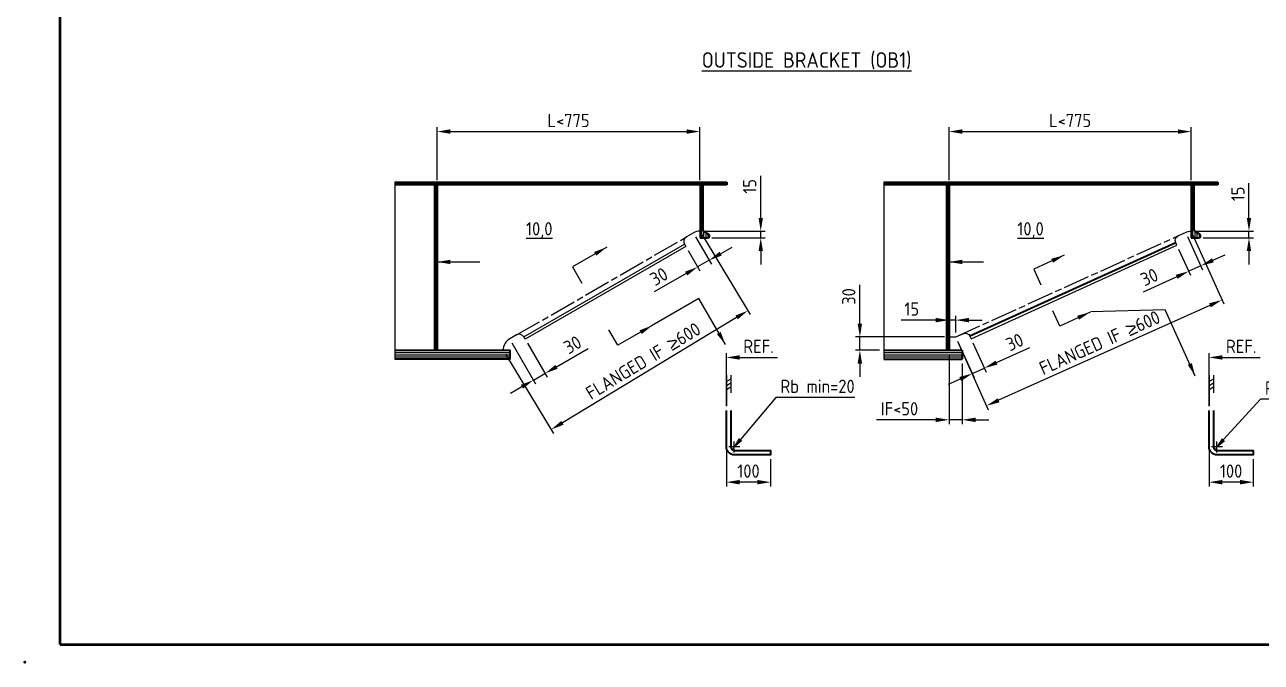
# Model space of a CAD drawing. Header units: millimetres. Extents: x 0 to 4195, y 0 to 2965.
# Drawn here: x 0 to 2794, y 0 to 1440 of the extents above; entities that cross this region are included whole.
import ezdxf
from ezdxf.enums import TextEntityAlignment as Align

# ---------------------------------------------------------------- set-up
doc = ezdxf.new("R2010")
doc.units = ezdxf.units.MM
doc.header["$LTSCALE"] = 5
doc.linetypes.add('AM_ISO08W050', pattern=[18, 12, -1.5, 3, -1.5])
doc.linetypes.add('AM_ISO08W050x2', pattern=[9, 6, -0.75, 1.5, -0.75])
for name, color, linetype, lineweight in [('AM_BOR', 7, 'Continuous', 50), ('Mechanical-AM_0', 7, 'Continuous', 40), ('Mechanical-AM_4', 3, 'Continuous', 25), ('Mechanical-AM_5', 3, 'Continuous', 25), ('Mechanical-AM_7', 4, 'AM_ISO08W050', 25), ('Mechanical-AM_8', 1, 'Continuous', 25)]:
    doc.layers.add(name, color=color, linetype=linetype, lineweight=lineweight)
doc.styles.get("Standard").update_dxf_attribs({"font": 'ISOCP.SHX'})
doc.linetypes.add('amzigzag', pattern='A,0.0001,[135,ltypeshp.shx,S=0.04,R=0,X=0,Y=0],-11', length=11.0001)
doc.dimstyles.new('AM_ISO$0', dxfattribs={"dimtxt": 3, "dimasz": 3, "dimexe": 1, "dimexo": 1, "dimgap": 1, "dimtad": 1, "dimdec": 0, "dimdsep": 46, "dimtxsty": 'Standard', "dimcen": 0, "dimclrd": 256, "dimclre": 256, "dimclrt": 2, "dimadec": 0, "dimazin": 2, "dimtp": 0.1, "dimtm": 0.1, "dimtfac": 0.71, "dimtdec": 0, "dimtmove": 0, "dimatfit": 3, "dimfxl": 1, "dimtzin": 0, "dimlwd": -1, "dimlwe": -1, "dimarcsym": 1})
doc.dimstyles.new('AM_ISO$4', dxfattribs={"dimtxt": 3, "dimasz": 3, "dimexe": 1, "dimexo": 1, "dimgap": 1, "dimtad": 1, "dimtoh": 1, "dimdec": 0, "dimdsep": 46, "dimtxsty": 'Standard', "dimcen": 0, "dimclrd": 256, "dimclre": 256, "dimclrt": 2, "dimadec": 0, "dimazin": 2, "dimtp": 0.1, "dimtm": 0.1, "dimtfac": 0.71, "dimtdec": 3, "dimtofl": 0, "dimtmove": 0, "dimatfit": 0, "dimfxl": 1, "dimtzin": 0, "dimlwd": -1, "dimlwe": -1, "dimarcsym": 1})
doc.dimstyles.new('AM_ISO$7', dxfattribs={"dimtxt": 3, "dimasz": 3, "dimexe": 1, "dimexo": 1, "dimgap": 1, "dimtad": 1, "dimdec": 0, "dimdsep": 46, "dimtxsty": 'Standard', "dimcen": 0, "dimclrd": 256, "dimclre": 256, "dimclrt": 2, "dimadec": 0, "dimazin": 2, "dimtp": 0.1, "dimtm": 0.1, "dimtfac": 0.71, "dimtdec": 0, "dimtmove": 0, "dimatfit": 3, "dimfxl": 1, "dimtzin": 0, "dimlwd": -1, "dimlwe": -1, "dimarcsym": 1})

# ---------------------------------------------------------------- blocks, each defined once
blk = doc.blocks.new('*D400')
at = {"layer": 'Defpoints', "color": 0, "transparency": 16777216}
for p in [(1525.7, 973.7), (1542.7, 958.7), (1663, 958.7)]:
    blk.add_point(p, dxfattribs=at)
at = {"layer": 'Mechanical-AM_5', "transparency": 16777216}
for p, q in [((1663, 1003.7), (1663, 1099)), ((1535.7, 973.7), (1673, 973.7)), ((1552.7, 958.7), (1673, 958.7)), ((1663, 958.7), (1663, 973.7)), ((1663, 928.7), (1663, 898.7))]:
    blk.add_line(p, q, dxfattribs=at)
for points in [[(1658, 1003.7), (1668, 1003.7), (1663, 973.7)], [(1658, 928.7), (1668, 928.7), (1663, 958.7)]]:
    blk.add_solid(points, dxfattribs=at)
at = {"layer": 'Mechanical-AM_5', "color": 2, "transparency": 16777216, "insert": (1638, 1074.9), "char_height": 30, "attachment_point": 5, "rotation": 90}
blk.add_mtext('15', dxfattribs=at)
blk = doc.blocks.new('HP_120x6_sv')
at = {"ltscale": 0.35}
for p, q in [((0, 0), (0, -120)), ((0, 0), (6, 0)), ((6, 0), (6, -101.3)), ((8.2, -105.2), (19.3, -111.6)), ((0, -120), (17, -120))]:
    blk.add_line(p, q, dxfattribs=at)
for centre, start, end in [((10.5, -101.3), 180, 240), ((17, -115.5), 270, 60)]:
    blk.add_arc(centre, 4.5, start, end, dxfattribs=at)
at = {"layer": 'Mechanical-AM_8'}
for p, q in [((3, 0), (3, -120)), ((8, -105.1), (8, -120)), ((13, -108), (13, -120)), ((18, -110.9), (18, -120))]:
    blk.add_line(p, q, dxfattribs=at)
blk = doc.blocks.new('*D401')
at = {"layer": 'Defpoints', "color": 0, "transparency": 16777216}
for p in [(2635.4, 973.7), (2652.4, 958.7), (2766.1, 958.7)]:
    blk.add_point(p, dxfattribs=at)
at = {"layer": 'Mechanical-AM_5', "transparency": 16777216}
for p, q in [((2766.1, 1003.7), (2766.1, 1082)), ((2645.4, 973.7), (2776.1, 973.7)), ((2662.4, 958.7), (2776.1, 958.7)), ((2766.1, 958.7), (2766.1, 973.7)), ((2766.1, 928.7), (2766.1, 898.7))]:
    blk.add_line(p, q, dxfattribs=at)
for points in [[(2761.1, 1003.7), (2771.1, 1003.7), (2766.1, 973.7)], [(2761.1, 928.7), (2771.1, 928.7), (2766.1, 958.7)]]:
    blk.add_solid(points, dxfattribs=at)
at = {"layer": 'Mechanical-AM_5', "color": 2, "transparency": 16777216, "insert": (2741.1, 1057.8), "char_height": 30, "attachment_point": 5, "rotation": 90}
blk.add_mtext('15', dxfattribs=at)
blk = doc.blocks.new('*D402')
at = {"layer": 'Defpoints', "color": 0, "transparency": 16777216}
for p in [(2635.4, 1198.7), (2088.4, 1078.7), (2635.4, 1078.7)]:
    blk.add_point(p, dxfattribs=at)
at = {"layer": 'Mechanical-AM_5', "transparency": 16777216}
for p, q in [((2088.4, 1088.7), (2088.4, 1208.7)), ((2635.4, 1088.7), (2635.4, 1208.7)), ((2118.4, 1198.7), (2605.4, 1198.7))]:
    blk.add_line(p, q, dxfattribs=at)
for points in [[(2118.4, 1203.7), (2118.4, 1193.7), (2088.4, 1198.7)], [(2605.4, 1203.7), (2605.4, 1193.7), (2635.4, 1198.7)]]:
    blk.add_solid(points, dxfattribs=at)
at = {"layer": 'Mechanical-AM_5', "color": 2, "transparency": 16777216, "insert": (2361.9, 1223.7), "char_height": 30, "attachment_point": 5}
blk.add_mtext('L<775', dxfattribs=at)
blk = doc.blocks.new('*D403')
at = {"layer": 'Defpoints', "color": 0, "transparency": 16777216}
for p in [(2088.4, 704.7), (2118.4, 684.7), (2088.4, 547.6)]:
    blk.add_point(p, dxfattribs=at)
at = {"layer": 'Mechanical-AM_5', "transparency": 16777216}
for p, q in [((2088.4, 694.7), (2088.4, 537.6)), ((2118.4, 674.7), (2118.4, 537.6)), ((2058.4, 547.6), (1924.3, 547.6)), ((2118.4, 547.6), (2088.4, 547.6)), ((2148.4, 547.6), (2178.4, 547.6))]:
    blk.add_line(p, q, dxfattribs=at)
for points in [[(2058.4, 552.6), (2058.4, 542.6), (2088.4, 547.6)], [(2148.4, 552.6), (2148.4, 542.6), (2118.4, 547.6)]]:
    blk.add_solid(points, dxfattribs=at)
at = {"layer": 'Mechanical-AM_5', "color": 2, "transparency": 16777216, "insert": (1976.4, 572.6), "char_height": 30, "attachment_point": 5}
blk.add_mtext('IF<50', dxfattribs=at)
blk = doc.blocks.new('*D404')
at = {"layer": 'Defpoints', "color": 0, "transparency": 16777216}
for p in [(2103.4, 772.8), (2088.4, 734.7), (2103.4, 734.7)]:
    blk.add_point(p, dxfattribs=at)
at = {"layer": 'Mechanical-AM_5', "transparency": 16777216}
for p, q in [((2088.4, 744.7), (2088.4, 782.8)), ((2103.4, 744.7), (2103.4, 782.8)), ((2058.4, 772.8), (1980.1, 772.8)), ((2103.4, 772.8), (2088.4, 772.8)), ((2133.4, 772.8), (2163.4, 772.8))]:
    blk.add_line(p, q, dxfattribs=at)
for points in [[(2058.4, 777.8), (2058.4, 767.8), (2088.4, 772.8)], [(2133.4, 777.8), (2133.4, 767.8), (2103.4, 772.8)]]:
    blk.add_solid(points, dxfattribs=at)
at = {"layer": 'Mechanical-AM_5', "color": 2, "transparency": 16777216, "insert": (2004.2, 797.8), "char_height": 30, "attachment_point": 5}
blk.add_mtext('15', dxfattribs=at)
blk = doc.blocks.new('*D405')
at = {"layer": 'Defpoints', "color": 0, "transparency": 16777216}
for p in [(2088.4, 734.7), (1886.9, 704.7), (1941, 704.7)]:
    blk.add_point(p, dxfattribs=at)
at = {"layer": 'Mechanical-AM_5', "transparency": 16777216}
for p, q in [((1886.9, 764.7), (1886.9, 852.7)), ((2078.4, 734.7), (1876.9, 734.7)), ((1886.9, 704.7), (1886.9, 734.7)), ((1931, 704.7), (1876.9, 704.7)), ((1886.9, 674.7), (1886.9, 644.7))]:
    blk.add_line(p, q, dxfattribs=at)
for points in [[(1881.9, 764.7), (1891.9, 764.7), (1886.9, 734.7)], [(1881.9, 674.7), (1891.9, 674.7), (1886.9, 704.7)]]:
    blk.add_solid(points, dxfattribs=at)
at = {"layer": 'Mechanical-AM_5', "color": 2, "transparency": 16777216, "insert": (1861.9, 826.2), "char_height": 30, "attachment_point": 5, "rotation": 90}
blk.add_mtext('30', dxfattribs=at)
blk = doc.blocks.new('*D419')
at = {"layer": 'Defpoints', "color": 0, "transparency": 16777216}
for p in [(1525.7, 1198.7), (931.7, 1078.7), (1525.7, 1078.7)]:
    blk.add_point(p, dxfattribs=at)
at = {"layer": 'Mechanical-AM_5', "transparency": 16777216}
for p, q in [((931.7, 1088.7), (931.7, 1208.7)), ((1525.7, 1088.7), (1525.7, 1208.7)), ((961.7, 1198.7), (1495.7, 1198.7))]:
    blk.add_line(p, q, dxfattribs=at)
for points in [[(961.7, 1203.7), (961.7, 1193.7), (931.7, 1198.7)], [(1495.7, 1203.7), (1495.7, 1193.7), (1525.7, 1198.7)]]:
    blk.add_solid(points, dxfattribs=at)
at = {"layer": 'Mechanical-AM_5', "color": 2, "transparency": 16777216, "insert": (1228.7, 1223.7), "char_height": 30, "attachment_point": 5}
blk.add_mtext('L<775', dxfattribs=at)
blk = doc.blocks.new('*D406')
at = {"layer": 'Defpoints', "color": 0, "transparency": 16777216}
for p in [(1525.7, 973.8), (1080.7, 704.7), (1189.2, 525.4)]:
    blk.add_point(p, dxfattribs=at)
at = {"layer": 'Mechanical-AM_5', "transparency": 16777216}
for p, q in [((1530.9, 965.2), (1639.4, 785.8)), ((1608.5, 778.9), (1214.9, 540.9)), ((1085.9, 696.2), (1194.4, 516.8))]:
    blk.add_line(p, q, dxfattribs=at)
for points in [[(1605.9, 783.1), (1611.1, 774.6), (1634.2, 794.4)], [(1212.3, 545.2), (1217.4, 536.6), (1189.2, 525.4)]]:
    blk.add_solid(points, dxfattribs=at)
at = {"layer": 'Mechanical-AM_5', "color": 2, "transparency": 16777216, "insert": (1397.3, 680.6), "char_height": 30, "attachment_point": 5, "rotation": 31.1557}
blk.add_mtext('FLANGED IF {\\fArial|b0|i0|c0|p34;≥}600', dxfattribs=at)
blk = doc.blocks.new('*D407')
at = {"layer": 'Defpoints', "color": 0, "transparency": 16777216}
for p in [(1585.3, 486.5), (1685.3, 468.5), (1585.3, 406.8)]:
    blk.add_point(p, dxfattribs=at)
at = {"layer": 'Mechanical-AM_5', "transparency": 16777216}
for p, q in [((1585.3, 476.5), (1585.3, 396.8)), ((1685.3, 458.5), (1685.3, 396.8)), ((1655.3, 406.8), (1615.3, 406.8))]:
    blk.add_line(p, q, dxfattribs=at)
for points in [[(1615.3, 411.8), (1615.3, 401.8), (1585.3, 406.8)], [(1655.3, 411.8), (1655.3, 401.8), (1685.3, 406.8)]]:
    blk.add_solid(points, dxfattribs=at)
at = {"layer": 'Mechanical-AM_5', "color": 2, "transparency": 16777216, "insert": (1635.3, 431.8), "char_height": 30, "attachment_point": 5}
blk.add_mtext('100', dxfattribs=at)
blk = doc.blocks.new('*D408')
at = {"layer": 'Defpoints', "color": 0, "transparency": 16777216}
for p in [(1700.5, 688.5), (1700.5, 688.5), (1585.3, 568.5)]:
    blk.add_point(p, dxfattribs=at)
at = {"layer": 'Mechanical-AM_5', "transparency": 16777216}
for p, q in [((1585.3, 578.5), (1585.3, 698.5)), ((1615.3, 688.5), (1700.5, 688.5))]:
    blk.add_line(p, q, dxfattribs=at)
blk.add_solid([(1615.3, 693.5), (1615.3, 683.5), (1585.3, 688.5)], dxfattribs=at)
at = {"layer": 'Mechanical-AM_5', "color": 2, "transparency": 16777216, "insert": (1657.9, 713.5), "char_height": 30, "attachment_point": 5}
blk.add_mtext('REF.', dxfattribs=at)
blk = doc.blocks.new('_None')
blk = doc.blocks.new('thk_sym')
at = {"layer": 'Mechanical-AM_4', "ltscale": 0.5}
for p, q in [((0, 302), (0, 44)), ((37, 270), (0, 248)), ((37, 235), (0, 213)), ((37, 302), (37, 152)), ((37, 201), (0, 178))]:
    blk.add_line(p, q, dxfattribs=at)
blk = doc.blocks.new('*D409')
at = {"layer": 'Defpoints', "color": 0, "transparency": 16777216}
for p in [(2635.4, 973.7), (2103.3, 734.7), (2173, 579.4)]:
    blk.add_point(p, dxfattribs=at)
at = {"layer": 'Mechanical-AM_5', "transparency": 16777216}
for p, q in [((2639.5, 964.6), (2709.2, 809.3)), ((2677.8, 806.1), (2200.4, 591.7)), ((2107.4, 725.6), (2177.1, 570.3))]:
    blk.add_line(p, q, dxfattribs=at)
for points in [[(2675.7, 810.7), (2679.8, 801.6), (2705.1, 818.4)], [(2198.3, 596.3), (2202.4, 587.1), (2173, 579.4)]]:
    blk.add_solid(points, dxfattribs=at)
at = {"layer": 'Mechanical-AM_5', "color": 2, "transparency": 16777216, "insert": (2428.7, 721.9), "char_height": 30, "attachment_point": 5, "rotation": 24.1877}
blk.add_mtext('FLANGED IF {\\fArial|b0|i0|c0|p34;≥}600', dxfattribs=at)
blk = doc.blocks.new('*D410')
at = {"layer": 'Defpoints', "color": 0, "transparency": 16777216}
for p in [(2675.8, 486.5), (2775.8, 468.5), (2675.8, 406.8)]:
    blk.add_point(p, dxfattribs=at)
at = {"layer": 'Mechanical-AM_5', "transparency": 16777216}
for p, q in [((2675.8, 476.5), (2675.8, 396.8)), ((2775.8, 458.5), (2775.8, 396.8)), ((2745.8, 406.8), (2705.8, 406.8))]:
    blk.add_line(p, q, dxfattribs=at)
for points in [[(2705.8, 411.8), (2705.8, 401.8), (2675.8, 406.8)], [(2745.8, 411.8), (2745.8, 401.8), (2775.8, 406.8)]]:
    blk.add_solid(points, dxfattribs=at)
at = {"layer": 'Mechanical-AM_5', "color": 2, "transparency": 16777216, "insert": (2725.8, 431.8), "char_height": 30, "attachment_point": 5}
blk.add_mtext('100', dxfattribs=at)
blk = doc.blocks.new('*D411')
at = {"layer": 'Defpoints', "color": 0, "transparency": 16777216}
for p in [(2791, 688.5), (2791, 688.5), (2675.8, 568.5)]:
    blk.add_point(p, dxfattribs=at)
at = {"layer": 'Mechanical-AM_5', "transparency": 16777216}
for p, q in [((2675.8, 578.5), (2675.8, 698.5)), ((2705.8, 688.5), (2791, 688.5))]:
    blk.add_line(p, q, dxfattribs=at)
blk.add_solid([(2705.8, 693.5), (2705.8, 683.5), (2675.8, 688.5)], dxfattribs=at)
at = {"layer": 'Mechanical-AM_5', "color": 2, "transparency": 16777216, "insert": (2748.4, 713.5), "char_height": 30, "attachment_point": 5}
blk.add_mtext('REF.', dxfattribs=at)
blk = doc.blocks.new('*D417')
at = {"layer": 'Defpoints', "color": 0, "transparency": 16777216}
for p in [(1598.1, 480.4), (1603.3, 486.5)]:
    blk.add_point(p, dxfattribs=at)
at = {"layer": 'Mechanical-AM_5', "transparency": 16777216}
for p, q in [((1697.2, 598.3), (1617.4, 503.3)), ((1875.2, 598.3), (1697.2, 598.3))]:
    blk.add_line(p, q, dxfattribs=at)
blk.add_solid([(1613.6, 506.6), (1621.2, 500.1), (1598.1, 480.4)], dxfattribs=at)
at = {"layer": 'Mechanical-AM_5', "color": 2, "transparency": 16777216, "insert": (1791.2, 623.3), "char_height": 30, "attachment_point": 5}
blk.add_mtext('Rb min=20', dxfattribs=at)
blk = doc.blocks.new('*D421')
at = {"layer": 'Defpoints', "color": 0, "transparency": 16777216}
for p in [(2688.4, 480.6), (2693.8, 486.5)]:
    blk.add_point(p, dxfattribs=at)
at = {"layer": 'Mechanical-AM_5', "transparency": 16777216}
for p, q in [((2792, 594.5), (2708.6, 502.8)), ((2970.1, 594.5), (2792, 594.5))]:
    blk.add_line(p, q, dxfattribs=at)
blk.add_solid([(2704.9, 506.1), (2712.3, 499.4), (2688.4, 480.6)], dxfattribs=at)
at = {"layer": 'Mechanical-AM_5', "color": 2, "transparency": 16777216, "insert": (2886, 619.5), "char_height": 30, "attachment_point": 5}
blk.add_mtext('Rb min=20', dxfattribs=at)
blk = doc.blocks.new('*D384')
at = {"layer": 'Defpoints', "color": 0, "transparency": 16777216}
for p in [(1095.8, 730.3), (1130.7, 729.7), (1149.4, 637.3)]:
    blk.add_point(p, dxfattribs=at)
at = {"layer": 'Mechanical-AM_5', "transparency": 16777216}
for p, q in [((1100.8, 721.6), (1154.4, 628.6)), ((1135.7, 721), (1180.4, 643.6)), ((1201.4, 667.3), (1273.3, 708.7)), ((1149.4, 637.3), (1175.4, 652.3)), ((1123.4, 622.3), (1097.5, 607.3))]:
    blk.add_line(p, q, dxfattribs=at)
for points in [[(1198.9, 671.6), (1203.9, 662.9), (1175.4, 652.3)], [(1120.9, 626.6), (1125.9, 618), (1149.4, 637.3)]]:
    blk.add_solid(points, dxfattribs=at)
at = {"layer": 'Mechanical-AM_5', "color": 2, "transparency": 16777216, "insert": (1237.8, 717.2), "char_height": 30, "attachment_point": 5, "rotation": 29.9814}
blk.add_mtext('30', dxfattribs=at)
blk = doc.blocks.new('*D385')
at = {"layer": 'Defpoints', "color": 0, "transparency": 16777216}
for p in [(1510.7, 969.7), (1493.7, 939.1), (1546.4, 907.9)]:
    blk.add_point(p, dxfattribs=at)
at = {"layer": 'Mechanical-AM_5', "transparency": 16777216}
for p, q in [((1515.7, 961), (1551.4, 899.2)), ((1498.7, 930.4), (1525.4, 884.2)), ((1572.3, 922.9), (1598.3, 937.9)), ((1546.4, 907.9), (1520.4, 892.9)), ((1494.4, 877.9), (1422.5, 836.4))]:
    blk.add_line(p, q, dxfattribs=at)
for points in [[(1569.8, 927.2), (1574.8, 918.6), (1546.4, 907.9)], [(1491.9, 882.2), (1496.9, 873.6), (1520.4, 892.9)]]:
    blk.add_solid(points, dxfattribs=at)
at = {"layer": 'Mechanical-AM_5', "color": 2, "transparency": 16777216, "insert": (1432.9, 871.3), "char_height": 30, "attachment_point": 5, "rotation": 29.9814}
blk.add_mtext('30', dxfattribs=at)
blk = doc.blocks.new('*D386')
at = {"layer": 'Defpoints', "color": 0, "transparency": 16777216}
for p in [(2103.4, 734.7), (2138.1, 730.8), (2168.3, 664.5)]:
    blk.add_point(p, dxfattribs=at)
at = {"layer": 'Mechanical-AM_5', "transparency": 16777216}
for p, q in [((2107.5, 725.6), (2145.1, 643)), ((2142.3, 721.7), (2172.4, 655.4)), ((2195.6, 676.9), (2271.2, 711.3)), ((2141, 652.1), (2168.3, 664.5)), ((2113.7, 639.6), (2086.3, 627.2))]:
    blk.add_line(p, q, dxfattribs=at)
for points in [[(2193.5, 681.4), (2197.6, 672.3), (2168.3, 664.5)], [(2111.6, 644.2), (2115.7, 635.1), (2141, 652.1)]]:
    blk.add_solid(points, dxfattribs=at)
at = {"layer": 'Mechanical-AM_5', "color": 2, "transparency": 16777216, "insert": (2236.7, 723.1), "char_height": 30, "attachment_point": 5, "rotation": 24.4563}
blk.add_mtext('30', dxfattribs=at)
blk = doc.blocks.new('*D387')
at = {"layer": 'Defpoints', "color": 0, "transparency": 16777216}
for p in [(2622.9, 971), (2603.1, 942.2), (2657.3, 895.5)]:
    blk.add_point(p, dxfattribs=at)
at = {"layer": 'Mechanical-AM_5', "transparency": 16777216}
for p, q in [((2627.1, 961.9), (2661.4, 886.4)), ((2607.2, 933.1), (2634.1, 874)), ((2657.3, 895.5), (2630, 883.1)), ((2684.6, 907.9), (2711.9, 920.4)), ((2602.7, 870.7), (2527.1, 836.3))]:
    blk.add_line(p, q, dxfattribs=at)
for points in [[(2682.5, 912.5), (2686.7, 903.4), (2657.3, 895.5)], [(2600.6, 875.2), (2604.7, 866.1), (2630, 883.1)]]:
    blk.add_solid(points, dxfattribs=at)
at = {"layer": 'Mechanical-AM_5', "color": 2, "transparency": 16777216, "insert": (2540.9, 870), "char_height": 30, "attachment_point": 5, "rotation": 24.4563}
blk.add_mtext('30', dxfattribs=at)
blk = doc.blocks.new('DETAIL TITLE')
at = {"color": 161}
blk.add_attdef('TITLE', text='', height=3.5, dxfattribs=at).set_placement((-0.02, -0.74), align=Align.BOTTOM_CENTER)
at = {"color": 2}
for p in [(-0.05, -1.74), (-0.05, -6.74), (-0.05, -11.74), (-0.05, -16.74)]:
    blk.add_attdef('NOTE', text='', height=2.5, dxfattribs=at).set_placement(p, align=Align.TOP_CENTER)
blk = doc.blocks.new('A1')
at = {"layer": 'AM_BOR', "color": 161}
for q in [(16, 576), (816, 8)]:
    blk.add_line((16, 8), q, dxfattribs=at)
at = {"layer": 'AM_BOR'}
blk.add_point((0, 0), dxfattribs=at)

msp = doc.modelspace()

# ---------------------------------------------------------------- linework, layer by layer
msp.add_line((1127.7364, 734.8961), (1490.7213, 944.3088))
for points in [[(1525.748, 1078.7182), (1525.748, 973.7182, 0.131566625), (1510.7131, 969.6924), (1495.1208, 960.6992, 0.414213562), (1490.7213, 944.3088), (1493.7191, 939.1113), (1130.7327, 729.6978), (1127.7589, 734.8572, 0.413626067), (1111.3906, 739.2734), (1095.7567, 730.304, 0.264789977), (1080.6889, 704.7182), (931.748, 704.7182), (931.748, 1078.7182)], [(2103.3688, 734.7182), (2119.7537, 742.1702, -0.414213562), (2135.6451, 736.2149), (2138.1291, 730.7532), (2603.0924, 942.2216), (2600.6084, 947.6832, -0.414213562), (2606.5638, 963.5745), (2622.9488, 971.0265, -0.107117833), (2635.3688, 973.7182), (2635.3688, 1078.7182), (2088.3688, 1078.7182), (2088.3688, 734.7182)]]:
    msp.add_lwpolyline(points, format="xyb", close=True)
at = {"layer": 'Mechanical-AM_0'}
for p, q in [((836.4679, 1084.7182), (1586.0659, 1084.7182)), ((1586.0659, 1078.7182), (836.4679, 1078.7182)), ((925.748, 1078.7182), (925.748, 704.7182)), ((931.748, 1078.7182), (931.748, 704.7182)), ((1586.0659, 1084.7182), (1586.0659, 1078.7182)), ((1940.9642, 1084.7182), (2695.3688, 1084.7182)), ((2695.3688, 1078.7182), (1940.9642, 1078.7182)), ((2082.3688, 1078.7182), (2082.3688, 704.7182)), ((2088.3688, 1078.7182), (2088.3688, 704.7182)), ((2695.3688, 1084.7182), (2695.3688, 1078.7182)), ((2600.6084, 947.6832), (2135.6451, 736.2149)), ((1940.9642, 704.7182), (2118.3688, 704.7182)), ((2118.3688, 704.7182), (2118.3688, 684.7182)), ((1940.9642, 684.7182), (2118.3688, 684.7182))]:
    msp.add_line(p, q, dxfattribs=at)
msp.add_lwpolyline([(836.4679, 704.7182), (1095.748, 704.7182), (1095.748, 684.7182), (836.4679, 684.7182)], dxfattribs=at)
for points in [[(1595.2622, 568.4876), (1595.2622, 486.4876, 0.414213562), (1603.2622, 478.4876), (1685.2622, 478.4876), (1685.2622, 468.4876), (1603.2622, 468.4876, -0.414213562), (1585.2622, 486.4876), (1585.2622, 568.4876)], [(2685.8047, 568.4876), (2685.8047, 486.4876, 0.414213562), (2693.8047, 478.4876), (2775.8047, 478.4876), (2775.8047, 468.4876), (2693.8047, 468.4876, -0.414213562), (2675.8047, 486.4876), (2675.8047, 568.4876)]]:
    msp.add_lwpolyline(points, format="xyb", dxfattribs=at)
at = {"layer": 'Mechanical-AM_4', "linetype": 'amzigzag'}
for p, q in [((836.4679, 1084.7182), (836.4679, 684.7182)), ((1940.9642, 1084.7182), (1940.9642, 684.7182))]:
    msp.add_line(p, q, dxfattribs=at)
at = {"layer": 'Mechanical-AM_7'}
for p, q in [((1111.3906, 739.2734), (1495.1208, 960.6992)), ((2103.3688, 734.7182), (2606.5638, 963.5745))]:
    msp.add_line(p, q, dxfattribs=at)
at = {"layer": 'Mechanical-AM_7', "linetype": 'AM_ISO08W050x2'}
for p, q in [((1615.6163, 486.4876), (1590.9081, 486.4876)), ((1603.2622, 474.1335), (1603.2622, 498.8417)), ((2706.1588, 486.4876), (2681.4506, 486.4876)), ((2693.8047, 474.1335), (2693.8047, 498.8417))]:
    msp.add_line(p, q, dxfattribs=at)
at = {"layer": 'Mechanical-AM_8', "ltscale": 0.5}
for p, q in [((836.4679, 1081.7182), (1586.0659, 1081.7182)), ((928.748, 1078.7182), (928.748, 704.7182)), ((1940.9642, 1081.7182), (2695.3688, 1081.7182)), ((2085.3688, 1078.7182), (2085.3688, 704.7182)), ((836.4679, 699.7182), (1095.748, 699.7182)), ((1940.9642, 699.7182), (2118.3688, 699.7182)), ((836.4679, 694.7182), (1095.748, 694.7182)), ((836.4679, 689.7182), (1095.748, 689.7182)), ((1940.9642, 694.7182), (2118.3688, 694.7182)), ((1940.9642, 689.7182), (2118.3688, 689.7182))]:
    msp.add_line(p, q, dxfattribs=at)

# ---------------------------------------------------------------- block references
at = {"xscale": 10, "yscale": 10, "zscale": 10}
msp.add_blockref('DETAIL TITLE', (1766.7399, 1339.7819), dxfattribs=at).add_auto_attribs({'TITLE': '%%UOUTSIDE BRACKET (OB1)'})
at = {"xscale": 0.2666666666666667, "yscale": 0.2666666666666667, "zscale": 0.2666666666666667}
for p in [(1585.2622, 567.8015), (2675.8047, 567.8015)]:
    msp.add_blockref('thk_sym', p, dxfattribs=at)
at = {"layer": 'Mechanical-AM_0', "lineweight": 0, "xscale": 5, "yscale": 5, "zscale": 5}
msp.add_blockref('A1', (0, 0), dxfattribs=at)
at = {"layer": 'Mechanical-AM_0'}
for p in [(1525.748, 1078.7182), (2635.3688, 1078.7182)]:
    msp.add_blockref('HP_120x6_sv', p, dxfattribs=at)

# ---------------------------------------------------------------- texts
at = {"layer": 'Mechanical-AM_5', "color": 2, "char_height": 30, "attachment_point": 5}
for insert in [(1162.5689, 975.612), (2272.5689, 975.612)]:
    msp.add_mtext('{\\L10,0}', dxfattribs=dict(at, insert=insert))

# ---------------------------------------------------------------- dimensions: what is measured, and where the dimension line sits
at = {"layer": 'Mechanical-AM_5'}
for base, p1, p2, text, override, picture, middle in [((1525.748, 1198.7182), (931.748, 1078.7182), (1525.748, 1078.7182), 'L<775', {"dimscale": 10, "dimpost": ''}, '*D419', (1228.748, 1223.7182)), ((2635.3688, 1198.7182), (2088.3688, 1078.7182), (2635.3688, 1078.7182), 'L<775', {"dimscale": 10, "dimdec": 3, "dimpost": ''}, '*D402', (2361.8688, 1223.7182)), ((1700.4682, 688.4876), (1585.2622, 568.4876), (1700.4682, 688.4876), 'REF.', {"dimscale": 10, "dimpost": '', "dimblk2": 'None', "dimsah": 1}, '*D408', (1657.8652, 713.4876)), ((2791.0107, 688.4876), (2675.8047, 568.4876), (2791.0107, 688.4876), 'REF.', {"dimscale": 10, "dimpost": '', "dimblk2": 'None', "dimsah": 1}, '*D411', (2748.4077, 713.4876))]:
    dim = msp.add_linear_dim(base=base, p1=p1, p2=p2, text=text, dimstyle='AM_ISO$0', override=override, dxfattribs=at)
    dim.commit()
    dim.dimension.update_dxf_attribs({"geometry": picture, "text_midpoint": middle})
for base, p1, p2, angle, override, picture, middle in [((1663.0137, 958.7182), (1525.748, 973.7182), (1542.748, 958.7182), 90, {"dimscale": 10, "dimdec": 3}, '*D400', (1663.0137, 1074.9226)), ((2766.1414, 958.7182), (2635.3688, 973.7182), (2652.3688, 958.7182), 90, {"dimscale": 10, "dimdec": 3}, '*D401', (2766.1414, 1057.8396)), ((1546.3609, 907.9024), (1493.7191, 939.1113), (1510.7131, 969.6924), 29.9814374, {"dimscale": 10, "dimadec": 2, "dimtp": 2, "dimtm": 2}, '*D385', (1445.4381, 849.6782)), ((2657.2917, 895.5155), (2603.0924, 942.2216), (2622.9488, 971.0265), 24.4563443, {"dimscale": 10, "dimdec": 3, "dimadec": 2, "dimtp": 2, "dimtm": 2}, '*D387', (2551.2337, 847.2796)), ((1886.9258, 704.7182), (2088.3688, 734.7182), (1940.9642, 704.7182), 90, {"dimscale": 10, "dimtp": 4, "dimtm": 4}, '*D405', (1886.9258, 826.23)), ((2103.3688, 772.8226), (2088.3688, 734.7182), (2103.3688, 734.7182), 180, {"dimscale": 10, "dimtp": 4, "dimtm": 4}, '*D404', (2004.2474, 772.8226)), ((1149.4233, 637.2811), (1130.7327, 729.6978), (1095.7567, 730.304), 29.9814374, {"dimscale": 10, "dimadec": 2, "dimtp": 2, "dimtm": 2}, '*D384', (1250.3381, 695.5007))]:
    dim = msp.add_linear_dim(base=base, p1=p1, p2=p2, angle=angle, dimstyle='AM_ISO$0', override=override, dxfattribs=at)
    dim.commit()
    dim.dimension.update_dxf_attribs({"geometry": picture, "text_midpoint": middle, "dimtype": 160})
dim = msp.add_linear_dim(base=(1189.184, 525.3565), p1=(1525.748, 973.7501), p2=(1080.748, 704.7182), angle=211.1557293, text='FLANGED IF {\\fArial|b0|i0|c0|p34;≥}600', dimstyle='AM_ISO$0', override={"dimscale": 10, "dimtp": 4, "dimtm": 4}, dxfattribs=at)
dim.commit()
dim.dimension.update_dxf_attribs({"geometry": '*D406', "text_midpoint": (1410.3458, 659.0634), "dimtype": 161})
dim = msp.add_aligned_dim(p1=(2635.3688, 973.7182), p2=(2103.263, 734.7182), distance=170.255, text='FLANGED IF {\\fArial|b0|i0|c0|p34;≥}600', dimstyle='AM_ISO$0', override={"dimscale": 10, "dimpost": '', "dimtp": 4, "dimtm": 4}, dxfattribs=at)
dim.commit()
dim.dimension.update_dxf_attribs({"geometry": '*D409', "text_midpoint": (2428.7452, 721.9057)})
for base, p1, p2, angle, override, picture, middle in [((2168.2716, 664.4777), (2103.3688, 734.7182), (2138.1291, 730.7532), 24.4563443, {"dimscale": 10, "dimdec": 3, "dimpost": '', "dimadec": 2, "dimtp": 2, "dimtm": 2}, '*D386', (2236.6713, 723.0505)), ((1585.2622, 406.7704), (1685.2622, 468.4876), (1585.2622, 486.4876), 180, {"dimscale": 10, "dimdec": 1}, '*D407', (1635.2622, 431.7704)), ((2675.8047, 406.7704), (2775.8047, 468.4876), (2675.8047, 486.4876), 180, {"dimscale": 10, "dimdec": 1}, '*D410', (2725.8047, 431.7704))]:
    dim = msp.add_linear_dim(base=base, p1=p1, p2=p2, angle=angle, dimstyle='AM_ISO$0', override=override, dxfattribs=at)
    dim.commit()
    dim.dimension.update_dxf_attribs({"geometry": picture, "text_midpoint": middle})
dim = msp.add_linear_dim(base=(2088.3688, 547.613), p1=(2118.3688, 684.7182), p2=(2088.3688, 704.7182), angle=180, text='IF<50', dimstyle='AM_ISO$0', override={"dimscale": 10}, dxfattribs=at)
dim.commit()
dim.dimension.update_dxf_attribs({"geometry": '*D403', "text_midpoint": (1976.3569, 572.613)})
for center, mpoint, picture, middle in [((1603.2622, 486.4876), (1598.118, 480.3608), '*D417', (1697.1503, 598.3109)), ((2693.8047, 486.4876), (2688.4228, 480.5685), '*D421', (2792.0324, 594.5189))]:
    dim = msp.add_radius_dim(center=center, mpoint=mpoint, text='Rb min=20', dimstyle='AM_ISO$4', override={"dimscale": 10, "dimdec": 3, "dimpost": '', "dimsd1": 1, "dimadec": 2, "dimtp": 2, "dimtm": 2, "dimtmove": 1}, dxfattribs=at)
    dim.commit()
    dim.dimension.update_dxf_attribs({"geometry": picture, "text_midpoint": middle, "dimtype": 164})

# ---------------------------------------------------------------- leaders
for points, override in [([(1315.0288, 937.5466), (1237.9857, 893.099), (1259.0252, 856.6303)], {"dimscale": 10, "dimtxt": 3, "dimtp": 4, "dimtm": 4}), ([(931.748, 904.2182), (1027.9125, 904.2182)], {"dimscale": 10, "dimdec": 3}), ([(2088.3688, 904.2182), (2166.3063, 904.2182)], {"dimscale": 10, "dimtxt": 3, "dimtp": 4, "dimtm": 4}), ([(2348.7544, 919.3685), (2279.9575, 888.0792), (2296.0833, 852.6226)], {"dimscale": 10, "dimtxt": 3, "dimtp": 4, "dimtm": 4}), ([(1583.0533, 717.8448), (1523.2307, 821.538), (1417.5258, 760.5054)], {"dimscale": 10, "dimtxt": 3}), ([(2407.2932, 790.6485), (2338.4995, 759.3607), (2322.9982, 793.444)], {"dimscale": 10, "dimtxt": 3, "dimtp": 4, "dimtm": 4}), ([(2644.8256, 646.2892), (2576.8788, 795.6863), (2408.6501, 791.2657)], {"dimscale": 10, "dimtxt": 3}), ([(1417.5258, 760.5054), (1340.2136, 715.9026), (1319.9817, 750.9715)], {"dimscale": 10, "dimtxt": 3, "dimtp": 4, "dimtm": 4})]:
    msp.add_leader(points, dimstyle='AM_ISO$7', override=override, dxfattribs=at)

doc.saveas('drawing.dxf')
